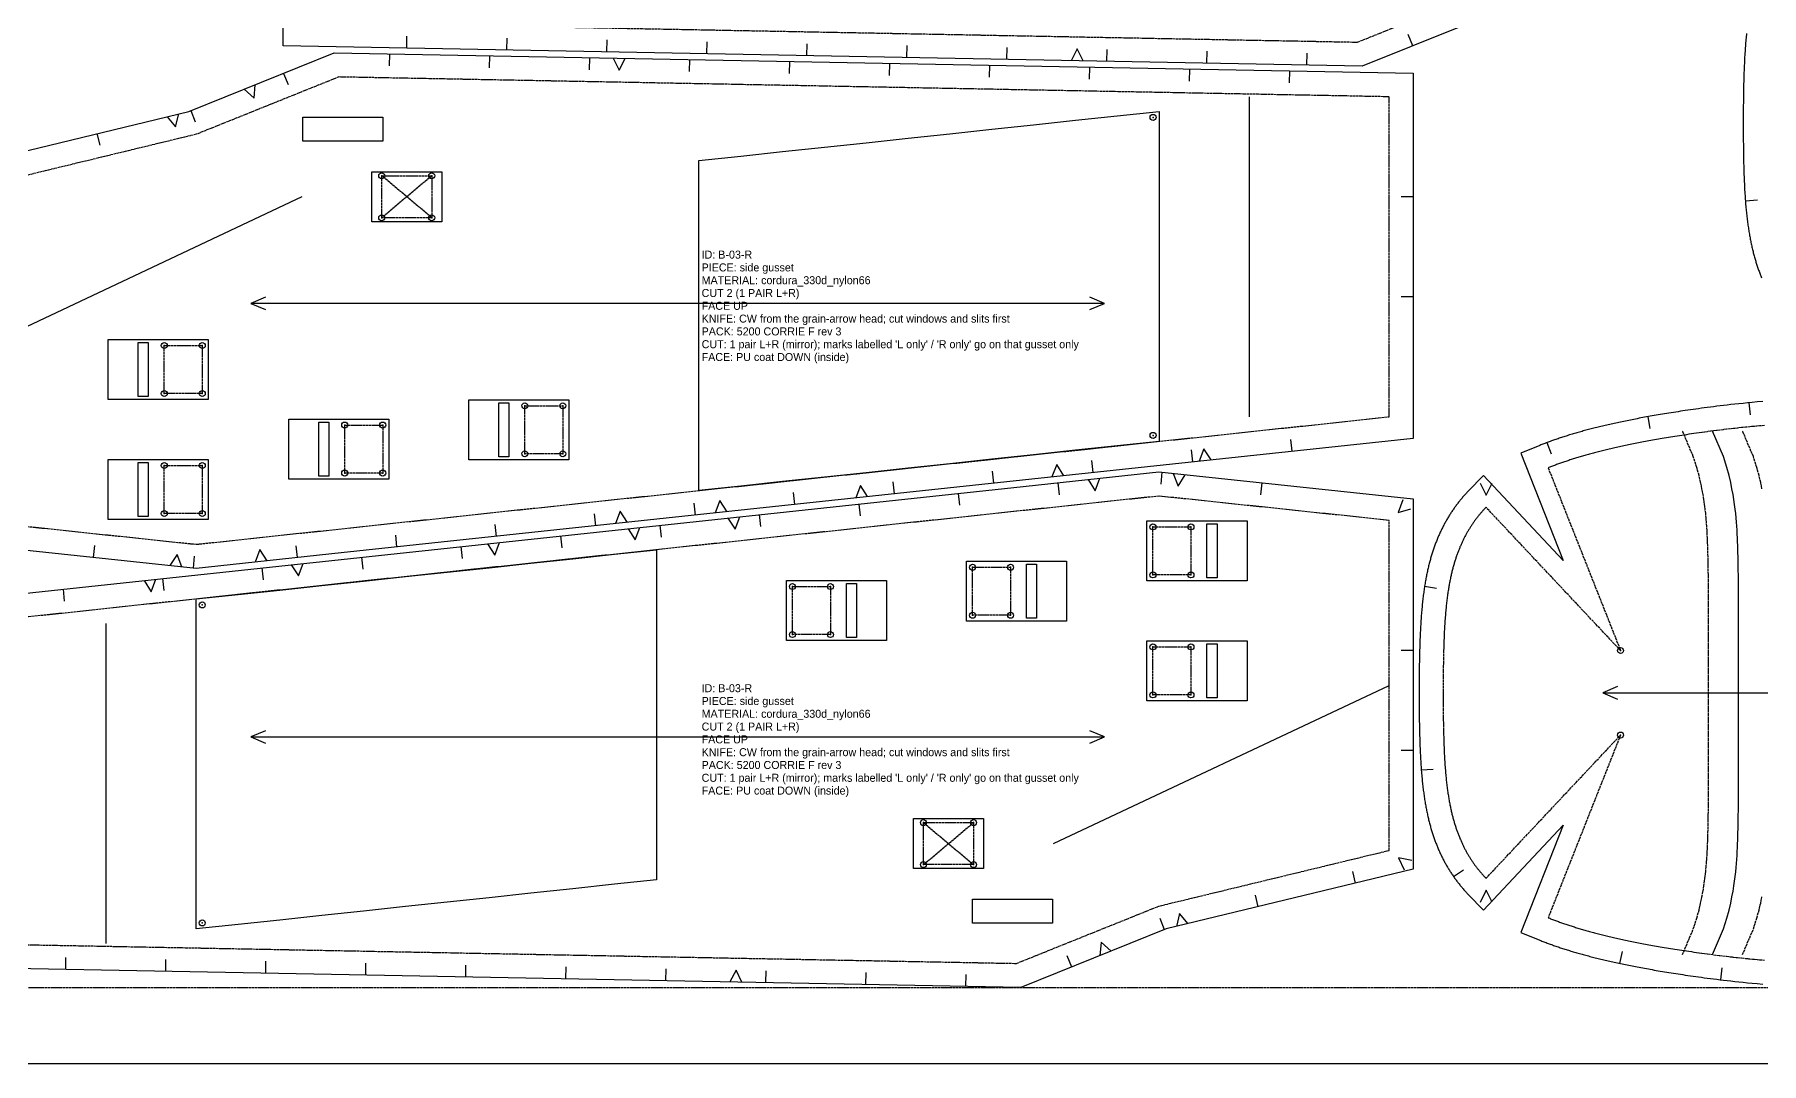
# Model space of a CAD drawing. Header units: millimetres. Extents: x 0 to 8058, y -22 to 1524.
# Drawn here: x 3226 to 4089, y 0 to 514 of the extents above; entities that cross this region are included whole.
import ezdxf

# ---------------------------------------------------------------- set-up
doc = ezdxf.new("R2010")
doc.units = ezdxf.units.MM
doc.linetypes.add('DASHED', pattern=[1.524, 1.27, -0.254])
for name, color, linetype in [('CUT', 7, 'Continuous'), ('DRILL', 4, 'Continuous'), ('GRAIN', 5, 'Continuous'), ('INTERNAL', 6, 'Continuous'), ('NOTCH', 1, 'Continuous'), ('SEW', 3, 'Continuous'), ('TEXT', 2, 'Continuous')]:
    doc.layers.add(name, color=color, linetype=linetype)

msp = doc.modelspace()

# ---------------------------------------------------------------- linework, layer by layer
at = {"layer": 'CUT'}
for points in [[(3350.24, 508.82), (3350.24, 691.39), (3885.96, 748.67), (3958.43, 756.42), (4085.47, 743), (4085.47, 557.76), (3962.11, 527.89), (3889.45, 498.65)], [(3915, 495.12), (3915, 312.56), (3379.28, 255.28), (3306.81, 247.53), (3179.77, 260.94), (3179.77, 446.18), (3303.13, 476.05), (3375.79, 505.3)], [(3179.77, 48.17), (3179.77, 230.73), (3715.49, 288.02), (3787.96, 295.77), (3915, 282.35), (3915, 97.11), (3791.64, 67.24), (3718.98, 38)]]:
    msp.add_lwpolyline(points, close=True, dxfattribs=at)
for points in [[(4081.65, 515.06), (4081.57, 514.31), (4081.49, 513.55), (4081.42, 512.77), (4081.35, 511.98), (4081.27, 511.18), (4081.2, 510.36), (4081.13, 509.53), (4081.07, 508.68), (4081, 507.81), (4080.94, 506.92), (4080.88, 506.02), (4080.82, 505.09), (4080.76, 504.14), (4080.7, 503.16), (4080.65, 502.16), (4080.59, 501.12), (4080.54, 500.05), (4080.49, 498.94), (4080.44, 497.79), (4080.4, 496.6), (4080.35, 495.35), (4080.31, 494.03), (4080.27, 492.64), (4080.23, 491.17), (4080.19, 489.59), (4080.15, 487.87), (4080.12, 485.97), (4080.08, 483.82), (4080.05, 481.27), (4080.02, 477.94), (4079.99, 469.95), (4080.02, 461.96), (4080.05, 458.63), (4080.08, 456.08), (4080.12, 453.93), (4080.15, 452.03), (4080.19, 450.31), (4080.23, 448.73), (4080.27, 447.25), (4080.31, 445.86), (4080.35, 444.55), (4080.4, 443.3), (4080.44, 442.1), (4080.49, 440.95), (4080.54, 439.85), (4080.59, 438.78), (4080.65, 437.74), (4080.7, 436.73), (4080.76, 435.76), (4080.82, 434.81), (4080.88, 433.88), (4080.94, 432.97), (4081, 432.08), (4081.07, 431.22), (4081.13, 430.37), (4081.2, 429.53), (4081.27, 428.72), (4081.35, 427.91), (4081.42, 427.13), (4081.49, 426.35), (4081.57, 425.59), (4081.65, 424.83), (4081.73, 424.09), (4081.81, 423.36), (4081.9, 422.64), (4081.99, 421.93), (4082.07, 421.23), (4082.16, 420.54), (4082.25, 419.86), (4082.35, 419.18), (4082.44, 418.51), (4082.54, 417.85), (4082.64, 417.2), (4082.74, 416.55), (4082.84, 415.92), (4082.95, 415.28), (4083.06, 414.66), (4083.16, 414.04), (4083.27, 413.42), (4083.39, 412.82), (4083.5, 412.21), (4083.62, 411.62), (4083.74, 411.03), (4083.86, 410.44), (4083.98, 409.86), (4084.1, 409.28), (4084.23, 408.71), (4084.36, 408.14), (4084.49, 407.58), (4084.62, 407.02), (4084.75, 406.47), (4084.89, 405.92), (4085.03, 405.37), (4085.17, 404.83), (4085.31, 404.29), (4085.45, 403.76), (4085.6, 403.22), (4085.75, 402.7), (4085.9, 402.17), (4086.05, 401.66), (4086.21, 401.14), (4086.36, 400.63), (4086.52, 400.12), (4086.68, 399.61), (4086.84, 399.11), (4087.01, 398.61), (4087.18, 398.11), (4087.35, 397.62), (4087.52, 397.13), (4087.69, 396.64), (4087.87, 396.15), (4088.04, 395.67), (4088.22, 395.19), (4088.4, 394.72), (4088.59, 394.24), (4088.77, 393.77), (4088.96, 393.31), (4089.15, 392.84)], [(4089.7, 330.98), (4087.02, 330.75), (4084.51, 330.52), (4082.16, 330.29), (4079.92, 330.07), (4077.8, 329.85), (4075.77, 329.64), (4073.83, 329.42), (4071.97, 329.21), (4070.17, 329), (4068.44, 328.8), (4066.76, 328.59), (4065.13, 328.39), (4063.56, 328.19), (4062.02, 327.99), (4060.53, 327.8), (4059.08, 327.6), (4057.66, 327.41), (4056.28, 327.21), (4054.93, 327.02), (4053.6, 326.83), (4052.31, 326.65), (4051.04, 326.46), (4049.8, 326.27), (4048.59, 326.09), (4047.39, 325.91), (4046.22, 325.73), (4045.07, 325.54), (4043.93, 325.36), (4042.82, 325.19), (4041.72, 325.01), (4040.65, 324.83), (4039.59, 324.65), (4038.54, 324.48), (4037.51, 324.3), (4036.49, 324.13), (4035.49, 323.95), (4034.51, 323.78), (4033.53, 323.61), (4032.57, 323.43), (4031.62, 323.26), (4030.69, 323.09), (4029.76, 322.92), (4028.85, 322.75), (4027.94, 322.58), (4027.05, 322.41), (4026.17, 322.24), (4025.3, 322.07), (4024.43, 321.9), (4023.58, 321.73), (4022.73, 321.56), (4021.9, 321.39), (4021.07, 321.22), (4020.25, 321.05), (4019.44, 320.88), (4018.64, 320.71), (4017.85, 320.54), (4017.06, 320.38), (4016.28, 320.21), (4015.51, 320.04), (4014.74, 319.87), (4013.98, 319.7), (4013.23, 319.53), (4012.48, 319.36), (4011.75, 319.19), (4011.01, 319.02), (4010.29, 318.85), (4009.57, 318.68), (4008.85, 318.51), (4008.14, 318.33), (4007.44, 318.16), (4006.74, 317.99), (4006.05, 317.82), (4005.36, 317.65), (4004.68, 317.47), (4004.01, 317.3), (4003.33, 317.13), (4002.67, 316.95), (4002.01, 316.78), (4001.35, 316.6), (4000.7, 316.43), (4000.05, 316.25), (3999.41, 316.07), (3998.77, 315.9), (3998.14, 315.72), (3997.51, 315.54), (3996.88, 315.36), (3996.26, 315.18), (3995.64, 315), (3995.03, 314.82), (3994.42, 314.64), (3993.82, 314.46), (3993.22, 314.28), (3992.62, 314.09), (3992.03, 313.91), (3991.44, 313.72), (3990.85, 313.54), (3990.27, 313.35), (3989.69, 313.16), (3989.11, 312.98), (3988.54, 312.79), (3987.97, 312.6), (3987.41, 312.41), (3986.85, 312.22), (3986.29, 312.03), (3985.73, 311.84), (3985.18, 311.64), (3984.63, 311.45), (3984.09, 311.25), (3983.55, 311.06), (3983.01, 310.86), (3982.47, 310.66), (3981.94, 310.47), (3981.41, 310.27), (3980.88, 310.07), (3980.36, 309.86), (3979.83, 309.66), (3979.32, 309.46), (3978.8, 309.26), (3978.29, 309.05), (3968.81, 305.22), (3990.05, 251.57), (3950.16, 294.06), (3942.54, 286.17), (3942.22, 285.83), (3941.9, 285.49), (3941.59, 285.16), (3941.28, 284.82), (3940.97, 284.47), (3940.66, 284.13), (3940.35, 283.78), (3940.05, 283.44), (3939.74, 283.09), (3939.44, 282.73), (3939.15, 282.38), (3938.85, 282.03), (3938.56, 281.67), (3938.27, 281.31), (3937.98, 280.95), (3937.69, 280.58), (3937.4, 280.22), (3937.12, 279.85), (3936.84, 279.48), (3936.56, 279.11), (3936.28, 278.73), (3936.01, 278.36), (3935.73, 277.98), (3935.46, 277.6), (3935.2, 277.22), (3934.93, 276.83), (3934.67, 276.45), (3934.4, 276.06), (3934.14, 275.67), (3933.89, 275.28), (3933.63, 274.88), (3933.38, 274.48), (3933.13, 274.09), (3932.88, 273.68), (3932.63, 273.28), (3932.39, 272.88), (3932.14, 272.47), (3931.9, 272.06), (3931.66, 271.65), (3931.43, 271.23), (3931.19, 270.81), (3930.96, 270.4), (3930.73, 269.97), (3930.51, 269.55), (3930.28, 269.13), (3930.06, 268.7), (3929.84, 268.27), (3929.62, 267.83), (3929.4, 267.4), (3929.19, 266.96), (3928.98, 266.52), (3928.77, 266.08), (3928.56, 265.64), (3928.35, 265.19), (3928.15, 264.74), (3927.95, 264.29), (3927.75, 263.83), (3927.55, 263.37), (3927.36, 262.91), (3927.16, 262.45), (3926.97, 261.99), (3926.79, 261.52), (3926.6, 261.05), (3926.42, 260.57), (3926.23, 260.1), (3926.05, 259.62), (3925.88, 259.14), (3925.7, 258.65), (3925.53, 258.17), (3925.36, 257.67), (3925.19, 257.18), (3925.02, 256.68), (3924.86, 256.18), (3924.69, 255.68), (3924.53, 255.17), (3924.37, 254.67), (3924.22, 254.15), (3924.06, 253.64), (3923.91, 253.12), (3923.76, 252.59), (3923.61, 252.07), (3923.47, 251.54), (3923.32, 251), (3923.18, 250.46), (3923.04, 249.92), (3922.9, 249.38), (3922.76, 248.83), (3922.63, 248.27), (3922.5, 247.71), (3922.37, 247.15), (3922.24, 246.58), (3922.11, 246.01), (3921.99, 245.43), (3921.87, 244.85), (3921.75, 244.27), (3921.63, 243.67), (3921.51, 243.08), (3921.4, 242.47), (3921.29, 241.87), (3921.18, 241.25), (3921.07, 240.63), (3920.96, 240.01), (3920.86, 239.38), (3920.75, 238.74), (3920.65, 238.09), (3920.55, 237.44), (3920.46, 236.78), (3920.36, 236.11), (3920.27, 235.44), (3920.17, 234.75), (3920.08, 234.06), (3920, 233.36), (3919.91, 232.65), (3919.83, 231.93), (3919.74, 231.2), (3919.66, 230.46), (3919.58, 229.71), (3919.51, 228.94), (3919.43, 228.17), (3919.36, 227.38), (3919.28, 226.57), (3919.21, 225.76), (3919.15, 224.92), (3919.08, 224.07), (3919.01, 223.21), (3918.95, 222.32), (3918.89, 221.41), (3918.83, 220.49), (3918.77, 219.53), (3918.71, 218.56), (3918.66, 217.55), (3918.61, 216.52), (3918.55, 215.45), (3918.5, 214.34), (3918.46, 213.19), (3918.41, 211.99), (3918.36, 210.74), (3918.32, 209.43), (3918.28, 208.04), (3918.24, 206.57), (3918.2, 204.98), (3918.16, 203.26), (3918.13, 201.36), (3918.09, 199.21), (3918.06, 196.66), (3918.03, 193.33), (3918, 185.34), (3918.03, 177.36), (3918.06, 174.03), (3918.09, 171.48), (3918.13, 169.32), (3918.16, 167.42), (3918.2, 165.7), (3918.24, 164.12), (3918.28, 162.65), (3918.32, 161.26), (3918.36, 159.95), (3918.41, 158.7), (3918.46, 157.5), (3918.5, 156.35), (3918.55, 155.24), (3918.61, 154.17), (3918.66, 153.14), (3918.71, 152.13), (3918.77, 151.15), (3918.83, 150.2), (3918.89, 149.27), (3918.95, 148.37), (3919.01, 147.48), (3919.08, 146.61), (3919.15, 145.76), (3919.21, 144.93), (3919.28, 144.11), (3919.36, 143.31), (3919.43, 142.52), (3919.51, 141.75), (3919.58, 140.98), (3919.66, 140.23), (3919.74, 139.49), (3919.83, 138.76), (3919.91, 138.04), (3920, 137.33), (3920.08, 136.63), (3920.17, 135.94), (3920.27, 135.25), (3920.36, 134.58), (3920.46, 133.91), (3920.55, 133.25), (3920.65, 132.6), (3920.75, 131.95), (3920.86, 131.31), (3920.96, 130.68), (3921.07, 130.05), (3921.18, 129.43), (3921.29, 128.82), (3921.4, 128.21), (3921.51, 127.61), (3921.63, 127.01), (3921.75, 126.42), (3921.87, 125.84), (3921.99, 125.25), (3922.11, 124.68), (3922.24, 124.1), (3922.37, 123.54), (3922.5, 122.97), (3922.63, 122.42), (3922.76, 121.86), (3922.9, 121.31), (3923.04, 120.77), (3923.18, 120.22), (3923.32, 119.69), (3923.47, 119.15), (3923.61, 118.62), (3923.76, 118.09), (3923.91, 117.57), (3924.06, 117.05), (3924.22, 116.53), (3924.37, 116.02), (3924.53, 115.51), (3924.69, 115.01), (3924.86, 114.5), (3925.02, 114), (3925.19, 113.51), (3925.36, 113.01), (3925.53, 112.52), (3925.7, 112.03), (3925.88, 111.55), (3926.05, 111.07), (3926.23, 110.59), (3926.42, 110.11), (3926.6, 109.64), (3926.79, 109.17), (3926.97, 108.7), (3927.16, 108.24), (3927.36, 107.77), (3927.55, 107.31), (3927.75, 106.86), (3927.95, 106.4), (3928.15, 105.95), (3928.35, 105.5), (3928.56, 105.05), (3928.77, 104.61), (3928.98, 104.17), (3929.19, 103.73), (3929.4, 103.29), (3929.62, 102.85), (3929.84, 102.42), (3930.06, 101.99), (3930.28, 101.56), (3930.51, 101.14), (3930.73, 100.71), (3930.96, 100.29), (3931.19, 99.87), (3931.43, 99.46), (3931.66, 99.04), (3931.9, 98.63), (3932.14, 98.22), (3932.39, 97.81), (3932.63, 97.41), (3932.88, 97), (3933.13, 96.6), (3933.38, 96.2), (3933.63, 95.81), (3933.89, 95.41), (3934.14, 95.02), (3934.4, 94.63), (3934.67, 94.24), (3934.93, 93.85), (3935.2, 93.47), (3935.46, 93.09), (3935.73, 92.71), (3936.01, 92.33), (3936.28, 91.95), (3936.56, 91.58), (3936.84, 91.21), (3937.12, 90.84), (3937.4, 90.47), (3937.69, 90.11), (3937.98, 89.74), (3938.27, 89.38), (3938.56, 89.02), (3938.85, 88.66), (3939.15, 88.31), (3939.44, 87.95), (3939.74, 87.6), (3940.05, 87.25), (3940.35, 86.9), (3940.66, 86.56), (3940.97, 86.21), (3941.28, 85.87), (3941.59, 85.53), (3941.9, 85.19), (3942.22, 84.86), (3942.54, 84.52), (3950.16, 76.62), (3990.05, 119.12), (3968.81, 65.47), (3978.29, 61.64), (3978.8, 61.43), (3979.32, 61.23), (3979.83, 61.03), (3980.36, 60.82), (3980.88, 60.62), (3981.41, 60.42), (3981.94, 60.22), (3982.47, 60.02), (3983.01, 59.83), (3983.55, 59.63), (3984.09, 59.43), (3984.63, 59.24), (3985.18, 59.04), (3985.73, 58.85), (3986.29, 58.66), (3986.85, 58.47), (3987.41, 58.28), (3987.97, 58.09), (3988.54, 57.9), (3989.11, 57.71), (3989.69, 57.52), (3990.27, 57.34), (3990.85, 57.15), (3991.44, 56.96), (3992.03, 56.78), (3992.62, 56.6), (3993.22, 56.41), (3993.82, 56.23), (3994.42, 56.05), (3995.03, 55.87), (3995.64, 55.69), (3996.26, 55.51), (3996.88, 55.33), (3997.51, 55.15), (3998.14, 54.97), (3998.77, 54.79), (3999.41, 54.61), (4000.05, 54.44), (4000.7, 54.26), (4001.35, 54.09), (4002.01, 53.91), (4002.67, 53.74), (4003.33, 53.56), (4004.01, 53.39), (4004.68, 53.21), (4005.36, 53.04), (4006.05, 52.87), (4006.74, 52.7), (4007.44, 52.52), (4008.14, 52.35), (4008.85, 52.18), (4009.57, 52.01), (4010.29, 51.84), (4011.01, 51.67), (4011.75, 51.5), (4012.48, 51.33), (4013.23, 51.16), (4013.98, 50.99), (4014.74, 50.82), (4015.51, 50.65), (4016.28, 50.48), (4017.06, 50.31), (4017.85, 50.14), (4018.64, 49.97), (4019.44, 49.8), (4020.25, 49.64), (4021.07, 49.47), (4021.9, 49.3), (4022.73, 49.13), (4023.58, 48.96), (4024.43, 48.79), (4025.3, 48.62), (4026.17, 48.45), (4027.05, 48.28), (4027.94, 48.11), (4028.85, 47.94), (4029.76, 47.77), (4030.69, 47.6), (4031.62, 47.43), (4032.57, 47.25), (4033.53, 47.08), (4034.51, 46.91), (4035.49, 46.73), (4036.49, 46.56), (4037.51, 46.39), (4038.54, 46.21), (4039.59, 46.03), (4040.65, 45.86), (4041.72, 45.68), (4042.82, 45.5), (4043.93, 45.32), (4045.07, 45.14), (4046.22, 44.96), (4047.39, 44.78), (4048.59, 44.6), (4049.8, 44.41), (4051.04, 44.23), (4052.31, 44.04), (4053.6, 43.85), (4054.93, 43.66), (4056.28, 43.47), (4057.66, 43.28), (4059.08, 43.09), (4060.53, 42.89), (4062.02, 42.7), (4063.56, 42.5), (4065.13, 42.3), (4066.76, 42.09), (4068.44, 41.89), (4070.17, 41.68), (4071.97, 41.47), (4073.83, 41.26), (4075.77, 41.05), (4077.8, 40.83), (4079.92, 40.61), (4082.16, 40.39), (4084.51, 40.17), (4087.02, 39.94), (4089.7, 39.71)]]:
    msp.add_lwpolyline(points, dxfattribs=at)
at = {"layer": 'CUT', "linetype": 'CONTINUOUS'}
for points in [[(3400, 473.21), (3400, 461.21), (3360, 461.21), (3360, 473.21)], [(3694.77, 70.08), (3694.77, 82.08), (3734.77, 82.08), (3734.77, 70.08)]]:
    msp.add_lwpolyline(points, close=True, dxfattribs=at)
at = {"layer": 'DRILL'}
for centre in [(3785, 473.05), (3399.5, 443.85), (3424.5, 443.85), (3399.5, 422.85), (3424.5, 422.85), (3290.8, 358.99), (3309.8, 358.99), (3290.8, 334.99), (3309.8, 334.99), (3471, 328.83), (3490, 328.83), (3381, 319.21), (3400, 319.21), (3785, 314.05), (3471, 304.83), (3490, 304.83), (3290.8, 298.99), (3309.8, 298.99), (3381, 295.21), (3400, 295.21), (3290.8, 274.99), (3309.8, 274.99), (3784.97, 268.3), (3803.97, 268.3), (3694.77, 248.09), (3713.77, 248.09), (3784.97, 244.3), (3803.97, 244.3), (3604.77, 238.46), (3623.77, 238.46), (3309.77, 229.25), (3694.77, 224.09), (3713.77, 224.09), (3604.77, 214.46), (3623.77, 214.46), (3784.97, 208.3), (3803.97, 208.3), (4018.66, 206.48), (3784.97, 184.3), (3803.97, 184.3), (4018.66, 164.21), (3670.27, 120.45), (3695.27, 120.45), (3670.27, 99.45), (3695.27, 99.45), (3309.77, 70.25)]:
    msp.add_circle(centre, 1.5, dxfattribs=at)
for p in [(3785, 473.05), (3399.5, 443.85), (3424.5, 443.85), (3399.5, 422.85), (3424.5, 422.85), (3290.8, 358.99), (3309.8, 358.99), (3290.8, 334.99), (3309.8, 334.99), (3471, 328.83), (3490, 328.83), (3381, 319.21), (3400, 319.21), (3785, 314.05), (3471, 304.83), (3490, 304.83), (3290.8, 298.99), (3309.8, 298.99), (3381, 295.21), (3400, 295.21), (3290.8, 274.99), (3309.8, 274.99), (3784.97, 268.3), (3803.97, 268.3), (3694.77, 248.09), (3713.77, 248.09), (3784.97, 244.3), (3803.97, 244.3), (3604.77, 238.46), (3623.77, 238.46), (3309.77, 229.25), (3694.77, 224.09), (3713.77, 224.09), (3604.77, 214.46), (3623.77, 214.46), (3784.97, 208.3), (3803.97, 208.3), (4018.66, 206.48), (3784.97, 184.3), (3803.97, 184.3), (4018.66, 164.21), (3670.27, 120.45), (3695.27, 120.45), (3670.27, 99.45), (3695.27, 99.45), (3309.77, 70.25)]:
    msp.add_point(p, dxfattribs=at)
at = {"layer": 'GRAIN'}
for points in [[(3341.38, 383.16), (3334.01, 380.04), (3341.38, 376.93)], [(3760.75, 380.04), (3334.01, 380.04)], [(3753.39, 376.93), (3760.75, 380.04), (3753.39, 383.16)], [(4017.22, 188.46), (4009.86, 185.34), (4017.22, 182.23)], [(4009.86, 185.34), (4249.42, 185.34)], [(3341.38, 166.37), (3334.01, 163.25), (3341.38, 160.14)], [(3753.39, 160.14), (3760.75, 163.25), (3753.39, 166.37)], [(3334.01, 163.25), (3760.75, 163.25)]]:
    msp.add_lwpolyline(points, dxfattribs=at)
at = {"layer": 'INTERNAL', "linetype": 'CONTINUOUS'}
for points in [[(3788, 311.05), (3767.09, 308.81), (3746.18, 306.58), (3725.27, 304.34), (3704.37, 302.11), (3683.46, 299.87), (3662.55, 297.63), (3641.64, 295.4), (3620.73, 293.16), (3599.82, 290.93), (3578.91, 288.69), (3558, 286.46), (3558, 451.46), (3578.91, 453.69), (3599.82, 455.93), (3620.73, 458.16), (3641.64, 460.4), (3662.55, 462.63), (3683.46, 464.87), (3704.37, 467.11), (3725.27, 469.34), (3746.18, 471.58), (3767.09, 473.81), (3788, 476.05)], [(3429.5, 445.85), (3429.5, 420.85), (3394.5, 420.85), (3394.5, 445.85)], [(3312.8, 361.99), (3312.8, 331.99), (3262.8, 331.99), (3262.8, 361.99)], [(3282.8, 360.49), (3282.8, 333.49), (3277.8, 333.49), (3277.8, 360.49)], [(3493, 331.83), (3493, 301.83), (3443, 301.83), (3443, 331.83)], [(3463, 330.33), (3463, 303.33), (3458, 303.33), (3458, 330.33)], [(3403, 322.21), (3403, 292.21), (3353, 292.21), (3353, 322.21)], [(3373, 320.71), (3373, 293.71), (3368, 293.71), (3368, 320.71)], [(3312.8, 301.99), (3312.8, 271.99), (3262.8, 271.99), (3262.8, 301.99)], [(3282.8, 300.49), (3282.8, 273.49), (3277.8, 273.49), (3277.8, 300.49)], [(3781.97, 241.3), (3781.97, 271.3), (3831.97, 271.3), (3831.97, 241.3)], [(3811.97, 242.8), (3811.97, 269.8), (3816.97, 269.8), (3816.97, 242.8)], [(3306.77, 232.25), (3327.68, 234.48), (3348.58, 236.72), (3369.49, 238.95), (3390.4, 241.19), (3411.31, 243.43), (3432.22, 245.66), (3453.13, 247.9), (3474.04, 250.13), (3494.95, 252.37), (3515.86, 254.6), (3536.77, 256.84), (3536.77, 91.84), (3515.86, 89.6), (3494.95, 87.37), (3474.04, 85.13), (3453.13, 82.9), (3432.22, 80.66), (3411.31, 78.43), (3390.4, 76.19), (3369.49, 73.95), (3348.58, 71.72), (3327.68, 69.48), (3306.77, 67.25)], [(3691.77, 221.09), (3691.77, 251.09), (3741.77, 251.09), (3741.77, 221.09)], [(3721.77, 222.59), (3721.77, 249.59), (3726.77, 249.59), (3726.77, 222.59)], [(3601.77, 211.46), (3601.77, 241.46), (3651.77, 241.46), (3651.77, 211.46)], [(3631.77, 212.96), (3631.77, 239.96), (3636.77, 239.96), (3636.77, 212.96)], [(3781.97, 181.3), (3781.97, 211.3), (3831.97, 211.3), (3831.97, 181.3)], [(3811.97, 182.8), (3811.97, 209.8), (3816.97, 209.8), (3816.97, 182.8)], [(3665.27, 97.45), (3665.27, 122.45), (3700.27, 122.45), (3700.27, 97.45)]]:
    msp.add_lwpolyline(points, close=True, dxfattribs=at)
for points in [[(3833, 483.35), (3833, 323.35)], [(3788, 451.05), (3788, 311.05)], [(3359.5, 433.35), (3191.77, 354.24)], [(4064.68, 54.45), (4070.04, 67.27), (4071.75, 72.62), (4072.88, 76.73), (4073.71, 80.22), (4074.36, 83.31), (4074.88, 86.13), (4075.31, 88.74), (4075.66, 91.2), (4075.96, 93.53), (4076.21, 95.77), (4076.42, 97.93), (4076.6, 100.02), (4076.76, 102.06), (4076.89, 104.05), (4077, 106.01), (4077.1, 107.94), (4077.18, 109.83), (4077.25, 111.71), (4077.31, 113.57), (4077.36, 115.41), (4077.41, 117.24), (4077.44, 119.05), (4077.48, 120.86), (4077.5, 122.66), (4077.53, 124.45), (4077.55, 126.24), (4077.56, 128.02), (4077.57, 129.8), (4077.59, 131.57), (4077.6, 133.35), (4077.6, 135.12), (4077.61, 136.89), (4077.61, 138.65), (4077.62, 140.42), (4077.62, 142.18), (4077.62, 143.95), (4077.63, 145.71), (4077.63, 147.47), (4077.63, 149.23), (4077.63, 151), (4077.63, 152.76), (4077.63, 154.52), (4077.63, 156.28), (4077.63, 158.04), (4077.63, 159.8), (4077.63, 161.57), (4077.63, 163.33), (4077.63, 165.09), (4077.63, 166.85), (4077.63, 168.61), (4077.63, 170.37), (4077.63, 172.13), (4077.63, 173.9), (4077.63, 175.66), (4077.63, 177.42), (4077.63, 179.18), (4077.63, 180.94), (4077.63, 182.7), (4077.63, 184.46), (4077.63, 186.22), (4077.63, 187.99), (4077.63, 189.75), (4077.63, 191.51), (4077.63, 193.27), (4077.63, 195.03), (4077.63, 196.79), (4077.63, 198.55), (4077.63, 200.31), (4077.63, 202.08), (4077.63, 203.84), (4077.63, 205.6), (4077.63, 207.36), (4077.63, 209.12), (4077.63, 210.88), (4077.63, 212.64), (4077.63, 214.41), (4077.63, 216.17), (4077.63, 217.93), (4077.63, 219.69), (4077.63, 221.45), (4077.63, 223.22), (4077.63, 224.98), (4077.62, 226.74), (4077.62, 228.51), (4077.62, 230.27), (4077.61, 232.04), (4077.61, 233.8), (4077.6, 235.57), (4077.6, 237.34), (4077.59, 239.11), (4077.57, 240.89), (4077.56, 242.67), (4077.55, 244.45), (4077.53, 246.23), (4077.5, 248.03), (4077.48, 249.83), (4077.44, 251.63), (4077.41, 253.45), (4077.36, 255.28), (4077.31, 257.12), (4077.25, 258.98), (4077.18, 260.85), (4077.1, 262.75), (4077, 264.68), (4076.89, 266.63), (4076.76, 268.63), (4076.6, 270.67), (4076.42, 272.76), (4076.21, 274.92), (4075.96, 277.16), (4075.66, 279.49), (4075.31, 281.95), (4074.88, 284.56), (4074.36, 287.38), (4073.71, 290.47), (4072.88, 293.95), (4071.75, 298.07), (4070.04, 303.42), (4064.68, 316.24)], [(3306.77, 92.25), (3306.77, 232.25)], [(3261.77, 59.95), (3261.77, 219.95)], [(3735.27, 109.95), (3903, 189.05)]]:
    msp.add_lwpolyline(points, dxfattribs=at)
at = {"layer": 'NOTCH'}
for points in [[(3412, 507.66), (3412.12, 513.66)], [(3461.99, 506.72), (3462.11, 512.72)], [(3511.98, 505.77), (3512.1, 511.77)], [(3561.98, 504.83), (3562.09, 510.83)], [(3611.97, 503.89), (3612.08, 509.89)], [(3914.82, 508.86), (3912.58, 514.43)], [(3403.32, 504.78), (3403.2, 498.78)], [(3453.31, 503.83), (3453.2, 497.83)], [(3503.3, 502.89), (3503.19, 496.89)], [(3515.23, 502.66), (3518.12, 496.61), (3521.23, 502.55)], [(3553.29, 501.95), (3553.18, 495.95)], [(3603.28, 501), (3603.17, 495)], [(3661.96, 502.94), (3662.07, 508.94)], [(3711.95, 502), (3712.06, 508)], [(3750.01, 501.28), (3747.12, 507.34), (3744.01, 501.4)], [(3761.94, 501.06), (3762.05, 507.06)], [(3811.93, 500.11), (3812.04, 506.11)], [(3861.92, 499.17), (3862.04, 505.17)], [(3350.42, 495.08), (3352.66, 489.52)], [(3653.27, 500.06), (3653.16, 494.06)], [(3703.26, 499.12), (3703.15, 493.12)], [(3753.26, 498.17), (3753.14, 492.17)], [(3803.25, 497.23), (3803.13, 491.23)], [(3853.24, 496.29), (3853.12, 490.29)], [(3330.74, 487.16), (3335.76, 482.72), (3336.3, 489.4)], [(3292.17, 473.4), (3296.49, 468.27), (3298, 474.81)], [(3304.03, 476.42), (3306.27, 470.85)], [(3257.17, 464.93), (3258.59, 459.09)], [(3915, 433.35), (3909, 433.35)], [(4081.06, 431.36), (4087.04, 431.82)], [(3915, 383.35), (3909, 383.35)], [(4082.8, 330.36), (4083.37, 324.38)], [(4032.28, 323.38), (4033.35, 317.48)], [(3854.56, 306.1), (3853.92, 312.06)], [(3804.84, 300.78), (3804.21, 306.75)], [(3814.06, 301.77), (3810.44, 307.41), (3808.1, 301.13)], [(3981.83, 310.43), (3983.94, 304.81)], [(3705.41, 290.15), (3704.77, 296.12)], [(3740.46, 293.9), (3736.84, 299.54), (3734.5, 293.26)], [(3755.13, 295.47), (3754.49, 301.43)], [(3789.38, 295.62), (3788.87, 289.64)], [(3795.14, 295.01), (3797.49, 288.73), (3801.11, 294.38)], [(3605.98, 279.52), (3605.34, 285.48)], [(3642.36, 283.41), (3638.74, 289.05), (3636.4, 282.77)], [(3655.7, 284.83), (3655.06, 290.8)], [(3687.66, 285.04), (3688.29, 279.08)], [(3737.37, 290.36), (3738.01, 284.39)], [(3752.51, 291.98), (3756.13, 286.33), (3758.47, 292.62)], [(3839.35, 290.34), (3838.72, 284.37)], [(3948.49, 290.11), (3951.46, 284.1), (3954.49, 290.08)], [(3522.26, 270.57), (3518.64, 276.21), (3516.3, 269.93)], [(3556.26, 274.2), (3555.62, 280.17)], [(3572.16, 275.9), (3568.54, 281.55), (3566.2, 275.26)], [(3637.94, 279.73), (3638.58, 273.76)], [(3909.92, 281.81), (3907.46, 275.57), (3913.93, 277.35)], [(3456.83, 263.57), (3456.19, 269.53)], [(3506.55, 268.89), (3505.91, 274.85)], [(3522.61, 267.39), (3526.23, 261.75), (3528.57, 268.03)], [(3538.51, 269.09), (3539.14, 263.13)], [(3572.51, 272.73), (3576.13, 267.08), (3578.47, 273.37)], [(3588.22, 274.41), (3588.86, 268.44)], [(3407.11, 258.25), (3406.47, 264.22)], [(3452.41, 259.89), (3456.03, 254.24), (3458.37, 260.53)], [(3488.79, 263.78), (3489.43, 257.81)], [(3255.42, 252.95), (3256.05, 258.92)], [(3299.63, 248.29), (3297.28, 254.57), (3293.66, 248.92)], [(3305.39, 247.68), (3305.9, 253.66)], [(3342.26, 251.32), (3338.64, 256.97), (3336.3, 250.68)], [(3357.4, 252.94), (3356.76, 258.9)], [(3389.36, 253.15), (3389.99, 247.18)], [(3439.07, 258.46), (3439.71, 252.5)], [(3280.71, 241.53), (3284.33, 235.88), (3286.67, 242.17)], [(3289.92, 242.51), (3290.56, 236.55)], [(3339.64, 247.83), (3340.28, 241.86)], [(3354.31, 249.4), (3357.93, 243.75), (3360.27, 250.04)], [(3240.21, 237.2), (3240.84, 231.23)], [(3920.74, 238.64), (3926.66, 237.7)], [(3915, 206.55), (3909, 206.55)], [(3915, 156.55), (3909, 156.55)], [(3919.07, 146.76), (3925.05, 147.22)], [(3886.19, 90.14), (3884.78, 95.97)], [(3914.29, 101.49), (3907.72, 102.84), (3910.58, 96.78)], [(3935.21, 93.45), (3940.13, 96.88)], [(3954.49, 80.61), (3951.46, 86.59), (3948.49, 80.57)], [(3837.59, 78.37), (3836.18, 84.2)], [(3790.74, 66.88), (3788.5, 72.45)], [(3802.6, 69.9), (3798.27, 75.02), (3796.77, 68.49)], [(3764.03, 56.13), (3759.01, 60.58), (3758.46, 53.89)], [(3241.53, 47.01), (3241.64, 53.01)], [(3291.52, 46.07), (3291.63, 52.06)], [(3744.35, 48.21), (3742.11, 53.78)], [(4018.35, 50.04), (4019.59, 55.91)], [(3341.51, 45.12), (3341.63, 51.12)], [(3391.5, 44.18), (3391.62, 50.18)], [(3441.5, 43.24), (3441.61, 49.23)], [(3491.49, 42.29), (3491.6, 48.29)], [(3541.48, 41.35), (3541.59, 47.35)], [(3579.54, 40.63), (3576.65, 46.69), (3573.54, 40.74)], [(3591.47, 40.41), (3591.58, 46.4)], [(3641.46, 39.46), (3641.57, 45.46)], [(3691.45, 38.52), (3691.56, 44.52)], [(4068.75, 41.85), (4069.46, 47.81)]]:
    msp.add_lwpolyline(points, dxfattribs=at)
at = {"layer": 'SEW', "linetype": 'DASHED'}
for points in [[(3362.24, 520.6), (3887.24, 510.69), (3958.44, 539.35), (4073.47, 567.2), (4073.47, 732.2), (3958.44, 744.35), (3887.24, 736.74), (3362.24, 680.6)], [(3903, 483.35), (3378, 493.25), (3306.8, 464.6), (3191.77, 436.74), (3191.77, 271.74), (3306.8, 259.6), (3378, 267.21), (3903, 323.35)], [(3424.5, 443.85), (3424.5, 422.85), (3399.5, 422.85), (3399.5, 443.85)], [(3309.8, 358.99), (3309.8, 334.99), (3290.8, 334.99), (3290.8, 358.99)], [(3490, 328.83), (3490, 304.83), (3471, 304.83), (3471, 328.83)], [(3400, 319.21), (3400, 295.21), (3381, 295.21), (3381, 319.21)], [(3309.8, 298.99), (3309.8, 274.99), (3290.8, 274.99), (3290.8, 298.99)], [(3191.77, 59.95), (3716.77, 50.04), (3787.97, 78.7), (3903, 106.55), (3903, 271.55), (3787.97, 283.7), (3716.77, 276.09), (3191.77, 219.95)], [(3784.97, 244.3), (3784.97, 268.3), (3803.97, 268.3), (3803.97, 244.3)], [(3694.77, 224.09), (3694.77, 248.09), (3713.77, 248.09), (3713.77, 224.09)], [(3604.77, 214.46), (3604.77, 238.46), (3623.77, 238.46), (3623.77, 214.46)], [(3784.97, 184.3), (3784.97, 208.3), (3803.97, 208.3), (3803.97, 184.3)], [(3670.27, 99.45), (3670.27, 120.45), (3695.27, 120.45), (3695.27, 99.45)]]:
    msp.add_lwpolyline(points, close=True, dxfattribs=at)
for points in [[(3424.5, 443.85), (3399.5, 422.85)], [(3424.5, 422.85), (3399.5, 443.85)], [(4090.69, 319.02), (4088.07, 318.79), (4085.62, 318.57), (4083.32, 318.35), (4081.13, 318.13), (4079.05, 317.92), (4077.07, 317.71), (4075.16, 317.5), (4073.33, 317.29), (4071.57, 317.09), (4069.87, 316.88), (4068.23, 316.68), (4066.63, 316.49), (4065.08, 316.29), (4063.58, 316.09), (4062.11, 315.9), (4060.69, 315.71), (4059.3, 315.52), (4057.94, 315.33), (4056.61, 315.14), (4055.32, 314.96), (4054.05, 314.77), (4052.8, 314.59), (4051.59, 314.41), (4050.39, 314.23), (4049.22, 314.05), (4048.07, 313.87), (4046.94, 313.69), (4045.83, 313.52), (4044.74, 313.34), (4043.66, 313.16), (4042.61, 312.99), (4041.57, 312.82), (4040.54, 312.65), (4039.53, 312.47), (4038.54, 312.3), (4037.56, 312.13), (4036.59, 311.96), (4035.64, 311.79), (4034.7, 311.63), (4033.77, 311.46), (4032.86, 311.29), (4031.96, 311.12), (4031.06, 310.96), (4030.18, 310.79), (4029.31, 310.62), (4028.45, 310.46), (4027.6, 310.29), (4026.76, 310.13), (4025.93, 309.96), (4025.11, 309.8), (4024.29, 309.63), (4023.49, 309.47), (4022.69, 309.3), (4021.9, 309.14), (4021.13, 308.97), (4020.35, 308.81), (4019.59, 308.65), (4018.83, 308.48), (4018.09, 308.32), (4017.35, 308.15), (4016.61, 307.99), (4015.88, 307.83), (4015.16, 307.66), (4014.45, 307.5), (4013.74, 307.33), (4013.04, 307.17), (4012.35, 307), (4011.66, 306.84), (4010.98, 306.67), (4010.3, 306.51), (4009.63, 306.34), (4008.96, 306.18), (4008.3, 306.01), (4007.65, 305.85), (4007, 305.68), (4006.36, 305.51), (4005.72, 305.35), (4005.09, 305.18), (4004.46, 305.01), (4003.84, 304.84), (4003.22, 304.68), (4002.6, 304.51), (4002, 304.34), (4001.39, 304.17), (4000.79, 304), (4000.2, 303.83), (3999.61, 303.66), (3999.02, 303.49), (3998.44, 303.32), (3997.86, 303.14), (3997.29, 302.97), (3996.72, 302.8), (3996.16, 302.62), (3995.6, 302.45), (3995.04, 302.28), (3994.49, 302.1), (3993.94, 301.93), (3993.39, 301.75), (3992.85, 301.57), (3992.31, 301.4), (3991.78, 301.22), (3991.25, 301.04), (3990.72, 300.86), (3990.2, 300.68), (3989.68, 300.5), (3989.17, 300.32), (3988.65, 300.14), (3988.14, 299.96), (3987.64, 299.78), (3987.14, 299.59), (3986.64, 299.41), (3986.14, 299.23), (3985.65, 299.04), (3985.16, 298.86), (3984.68, 298.67), (3984.19, 298.48), (3983.71, 298.29), (3983.24, 298.11), (3982.76, 297.92), (3982.5, 297.81), (4018.66, 206.48), (3951.43, 278.1), (3951.2, 277.86), (3950.93, 277.58), (3950.67, 277.29), (3950.4, 277.01), (3950.14, 276.72), (3949.88, 276.44), (3949.62, 276.15), (3949.36, 275.86), (3949.1, 275.56), (3948.85, 275.27), (3948.6, 274.97), (3948.35, 274.68), (3948.1, 274.38), (3947.85, 274.08), (3947.61, 273.78), (3947.37, 273.47), (3947.12, 273.17), (3946.89, 272.86), (3946.65, 272.55), (3946.41, 272.24), (3946.18, 271.93), (3945.95, 271.62), (3945.72, 271.31), (3945.49, 270.99), (3945.26, 270.67), (3945.04, 270.35), (3944.81, 270.03), (3944.59, 269.71), (3944.37, 269.38), (3944.15, 269.05), (3943.94, 268.72), (3943.72, 268.39), (3943.51, 268.06), (3943.3, 267.72), (3943.09, 267.39), (3942.88, 267.05), (3942.68, 266.71), (3942.48, 266.37), (3942.27, 266.02), (3942.07, 265.67), (3941.87, 265.33), (3941.68, 264.97), (3941.48, 264.62), (3941.29, 264.27), (3941.1, 263.91), (3940.91, 263.55), (3940.72, 263.19), (3940.53, 262.82), (3940.35, 262.46), (3940.16, 262.09), (3939.98, 261.72), (3939.8, 261.34), (3939.62, 260.97), (3939.45, 260.59), (3939.27, 260.21), (3939.1, 259.83), (3938.93, 259.44), (3938.76, 259.05), (3938.59, 258.66), (3938.42, 258.27), (3938.26, 257.87), (3938.09, 257.47), (3937.93, 257.07), (3937.77, 256.67), (3937.61, 256.26), (3937.46, 255.85), (3937.3, 255.44), (3937.15, 255.02), (3937, 254.6), (3936.85, 254.18), (3936.7, 253.75), (3936.55, 253.32), (3936.41, 252.89), (3936.26, 252.46), (3936.12, 252.02), (3935.98, 251.58), (3935.84, 251.13), (3935.7, 250.68), (3935.57, 250.23), (3935.43, 249.77), (3935.3, 249.31), (3935.17, 248.85), (3935.04, 248.38), (3934.92, 247.91), (3934.79, 247.43), (3934.66, 246.95), (3934.54, 246.46), (3934.42, 245.97), (3934.3, 245.48), (3934.18, 244.98), (3934.07, 244.48), (3933.95, 243.97), (3933.84, 243.46), (3933.73, 242.94), (3933.62, 242.41), (3933.51, 241.89), (3933.4, 241.35), (3933.3, 240.81), (3933.19, 240.26), (3933.09, 239.71), (3932.99, 239.15), (3932.89, 238.59), (3932.79, 238.02), (3932.7, 237.44), (3932.6, 236.85), (3932.51, 236.26), (3932.42, 235.66), (3932.33, 235.05), (3932.24, 234.44), (3932.16, 233.81), (3932.07, 233.18), (3931.99, 232.54), (3931.91, 231.89), (3931.83, 231.23), (3931.75, 230.55), (3931.67, 229.87), (3931.59, 229.18), (3931.52, 228.47), (3931.45, 227.76), (3931.38, 227.03), (3931.31, 226.28), (3931.24, 225.52), (3931.17, 224.75), (3931.11, 223.96), (3931.04, 223.15), (3930.98, 222.33), (3930.92, 221.49), (3930.86, 220.62), (3930.81, 219.73), (3930.75, 218.82), (3930.7, 217.88), (3930.64, 216.92), (3930.59, 215.92), (3930.54, 214.89), (3930.49, 213.82), (3930.45, 212.7), (3930.4, 211.54), (3930.36, 210.33), (3930.32, 209.05), (3930.27, 207.7), (3930.24, 206.26), (3930.2, 204.71), (3930.16, 203.02), (3930.13, 201.16), (3930.09, 199.04), (3930.06, 196.53), (3930.03, 193.25), (3930, 185.34), (3930.03, 177.43), (3930.06, 174.16), (3930.09, 171.65), (3930.13, 169.53), (3930.16, 167.66), (3930.2, 165.98), (3930.24, 164.43), (3930.27, 162.99), (3930.32, 161.64), (3930.36, 160.36), (3930.4, 159.14), (3930.45, 157.98), (3930.49, 156.87), (3930.54, 155.8), (3930.59, 154.77), (3930.64, 153.77), (3930.7, 152.8), (3930.75, 151.87), (3930.81, 150.95), (3930.86, 150.07), (3930.92, 149.2), (3930.98, 148.36), (3931.04, 147.53), (3931.11, 146.73), (3931.17, 145.94), (3931.24, 145.16), (3931.31, 144.4), (3931.38, 143.66), (3931.45, 142.93), (3931.52, 142.21), (3931.59, 141.51), (3931.67, 140.81), (3931.75, 140.13), (3931.83, 139.46), (3931.91, 138.8), (3931.99, 138.15), (3932.07, 137.51), (3932.16, 136.87), (3932.24, 136.25), (3932.33, 135.63), (3932.42, 135.03), (3932.51, 134.43), (3932.6, 133.83), (3932.7, 133.25), (3932.79, 132.67), (3932.89, 132.1), (3932.99, 131.53), (3933.09, 130.98), (3933.19, 130.42), (3933.3, 129.88), (3933.4, 129.34), (3933.51, 128.8), (3933.62, 128.27), (3933.73, 127.75), (3933.84, 127.23), (3933.95, 126.72), (3934.07, 126.21), (3934.18, 125.71), (3934.3, 125.21), (3934.42, 124.71), (3934.54, 124.22), (3934.66, 123.74), (3934.79, 123.26), (3934.92, 122.78), (3935.04, 122.31), (3935.17, 121.84), (3935.3, 121.38), (3935.43, 120.92), (3935.57, 120.46), (3935.7, 120.01), (3935.84, 119.56), (3935.98, 119.11), (3936.12, 118.67), (3936.26, 118.23), (3936.41, 117.8), (3936.55, 117.36), (3936.7, 116.93), (3936.85, 116.51), (3937, 116.09), (3937.15, 115.67), (3937.3, 115.25), (3937.46, 114.84), (3937.61, 114.43), (3937.77, 114.02), (3937.93, 113.62), (3938.09, 113.21), (3938.26, 112.82), (3938.42, 112.42), (3938.59, 112.03), (3938.76, 111.63), (3938.93, 111.25), (3939.1, 110.86), (3939.27, 110.48), (3939.45, 110.1), (3939.62, 109.72), (3939.8, 109.34), (3939.98, 108.97), (3940.16, 108.6), (3940.35, 108.23), (3940.53, 107.86), (3940.72, 107.5), (3940.91, 107.14), (3941.1, 106.78), (3941.29, 106.42), (3941.48, 106.07), (3941.68, 105.71), (3941.87, 105.36), (3942.07, 105.01), (3942.27, 104.67), (3942.48, 104.32), (3942.68, 103.98), (3942.88, 103.64), (3943.09, 103.3), (3943.3, 102.96), (3943.51, 102.63), (3943.72, 102.3), (3943.94, 101.96), (3944.15, 101.64), (3944.37, 101.31), (3944.59, 100.98), (3944.81, 100.66), (3945.04, 100.34), (3945.26, 100.02), (3945.49, 99.7), (3945.72, 99.38), (3945.95, 99.07), (3946.18, 98.75), (3946.41, 98.44), (3946.65, 98.13), (3946.89, 97.82), (3947.12, 97.52), (3947.37, 97.21), (3947.61, 96.91), (3947.85, 96.61), (3948.1, 96.31), (3948.35, 96.01), (3948.6, 95.71), (3948.85, 95.42), (3949.1, 95.12), (3949.36, 94.83), (3949.62, 94.54), (3949.88, 94.25), (3950.14, 93.96), (3950.4, 93.68), (3950.67, 93.39), (3950.93, 93.11), (3951.2, 92.83), (3951.43, 92.59), (4018.66, 164.21), (3982.5, 72.88), (3982.76, 72.77), (3983.24, 72.58), (3983.71, 72.39), (3984.19, 72.21), (3984.68, 72.02), (3985.16, 71.83), (3985.65, 71.65), (3986.14, 71.46), (3986.64, 71.28), (3987.14, 71.09), (3987.64, 70.91), (3988.14, 70.73), (3988.65, 70.55), (3989.17, 70.36), (3989.68, 70.18), (3990.2, 70), (3990.72, 69.82), (3991.25, 69.65), (3991.78, 69.47), (3992.31, 69.29), (3992.85, 69.11), (3993.39, 68.94), (3993.94, 68.76), (3994.49, 68.59), (3995.04, 68.41), (3995.6, 68.24), (3996.16, 68.06), (3996.72, 67.89), (3997.29, 67.72), (3997.86, 67.54), (3998.44, 67.37), (3999.02, 67.2), (3999.61, 67.03), (4000.2, 66.86), (4000.79, 66.69), (4001.39, 66.52), (4002, 66.35), (4002.6, 66.18), (4003.22, 66.01), (4003.84, 65.84), (4004.46, 65.68), (4005.09, 65.51), (4005.72, 65.34), (4006.36, 65.17), (4007, 65.01), (4007.65, 64.84), (4008.3, 64.68), (4008.96, 64.51), (4009.63, 64.34), (4010.3, 64.18), (4010.98, 64.01), (4011.66, 63.85), (4012.35, 63.68), (4013.04, 63.52), (4013.74, 63.35), (4014.45, 63.19), (4015.16, 63.03), (4015.88, 62.86), (4016.61, 62.7), (4017.35, 62.53), (4018.09, 62.37), (4018.83, 62.21), (4019.59, 62.04), (4020.35, 61.88), (4021.13, 61.71), (4021.9, 61.55), (4022.69, 61.39), (4023.49, 61.22), (4024.29, 61.06), (4025.11, 60.89), (4025.93, 60.73), (4026.76, 60.56), (4027.6, 60.4), (4028.45, 60.23), (4029.31, 60.06), (4030.18, 59.9), (4031.06, 59.73), (4031.96, 59.57), (4032.86, 59.4), (4033.77, 59.23), (4034.7, 59.06), (4035.64, 58.89), (4036.59, 58.72), (4037.56, 58.55), (4038.54, 58.38), (4039.53, 58.21), (4040.54, 58.04), (4041.57, 57.87), (4042.61, 57.7), (4043.66, 57.52), (4044.74, 57.35), (4045.83, 57.17), (4046.94, 57), (4048.07, 56.82), (4049.22, 56.64), (4050.39, 56.46), (4051.59, 56.28), (4052.8, 56.1), (4054.05, 55.91), (4055.32, 55.73), (4056.61, 55.54), (4057.94, 55.36), (4059.3, 55.17), (4060.69, 54.98), (4062.11, 54.79), (4063.58, 54.59), (4065.08, 54.4), (4066.63, 54.2), (4068.23, 54), (4069.87, 53.8), (4071.57, 53.6), (4073.33, 53.4), (4075.16, 53.19), (4077.07, 52.98), (4079.05, 52.77), (4081.13, 52.55), (4083.32, 52.34), (4085.62, 52.12), (4088.07, 51.9), (4090.69, 51.67)], [(4049.68, 54.45), (4055.04, 67.27), (4056.75, 72.62), (4057.88, 76.73), (4058.71, 80.22), (4059.36, 83.31), (4059.88, 86.13), (4060.31, 88.74), (4060.66, 91.2), (4060.96, 93.53), (4061.21, 95.77), (4061.42, 97.93), (4061.6, 100.02), (4061.76, 102.06), (4061.89, 104.05), (4062, 106.01), (4062.1, 107.94), (4062.18, 109.83), (4062.25, 111.71), (4062.31, 113.57), (4062.36, 115.41), (4062.41, 117.24), (4062.44, 119.05), (4062.48, 120.86), (4062.5, 122.66), (4062.53, 124.45), (4062.55, 126.24), (4062.56, 128.02), (4062.57, 129.8), (4062.59, 131.57), (4062.6, 133.35), (4062.6, 135.12), (4062.61, 136.89), (4062.61, 138.65), (4062.62, 140.42), (4062.62, 142.18), (4062.62, 143.95), (4062.63, 145.71), (4062.63, 147.47), (4062.63, 149.23), (4062.63, 151), (4062.63, 152.76), (4062.63, 154.52), (4062.63, 156.28), (4062.63, 158.04), (4062.63, 159.8), (4062.63, 161.57), (4062.63, 163.33), (4062.63, 165.09), (4062.63, 166.85), (4062.63, 168.61), (4062.63, 170.37), (4062.63, 172.13), (4062.63, 173.9), (4062.63, 175.66), (4062.63, 177.42), (4062.63, 179.18), (4062.63, 180.94), (4062.63, 182.7), (4062.63, 184.46), (4062.63, 186.22), (4062.63, 187.99), (4062.63, 189.75), (4062.63, 191.51), (4062.63, 193.27), (4062.63, 195.03), (4062.63, 196.79), (4062.63, 198.55), (4062.63, 200.31), (4062.63, 202.08), (4062.63, 203.84), (4062.63, 205.6), (4062.63, 207.36), (4062.63, 209.12), (4062.63, 210.88), (4062.63, 212.64), (4062.63, 214.41), (4062.63, 216.17), (4062.63, 217.93), (4062.63, 219.69), (4062.63, 221.45), (4062.63, 223.22), (4062.63, 224.98), (4062.62, 226.74), (4062.62, 228.51), (4062.62, 230.27), (4062.61, 232.04), (4062.61, 233.8), (4062.6, 235.57), (4062.6, 237.34), (4062.59, 239.11), (4062.57, 240.89), (4062.56, 242.67), (4062.55, 244.45), (4062.53, 246.23), (4062.5, 248.03), (4062.48, 249.83), (4062.44, 251.63), (4062.41, 253.45), (4062.36, 255.28), (4062.31, 257.12), (4062.25, 258.98), (4062.18, 260.85), (4062.1, 262.75), (4062, 264.68), (4061.89, 266.63), (4061.76, 268.63), (4061.6, 270.67), (4061.42, 272.76), (4061.21, 274.92), (4060.96, 277.16), (4060.66, 279.49), (4060.31, 281.95), (4059.88, 284.56), (4059.36, 287.38), (4058.71, 290.47), (4057.88, 293.95), (4056.75, 298.07), (4055.04, 303.42), (4049.68, 316.24)], [(4089.36, 287.38), (4088.71, 290.47), (4087.88, 293.95), (4086.75, 298.07), (4085.04, 303.42), (4079.68, 316.24)], [(3670.27, 99.45), (3695.27, 120.45)], [(3670.27, 120.45), (3695.27, 99.45)], [(4079.68, 54.45), (4085.04, 67.27), (4086.75, 72.62), (4087.88, 76.73), (4088.71, 80.22), (4089.36, 83.31)]]:
    msp.add_lwpolyline(points, dxfattribs=at)
at = {"layer": 'TEXT', "linetype": 'DASHED'}
msp.add_line((0, 38), (7996.27, 38), dxfattribs=at)
at = {"layer": 'TEXT'}
msp.add_lwpolyline([(0, 0), (7996.27, 0), (7996.27, 1524), (0, 1524)], close=True, dxfattribs=at)

# ---------------------------------------------------------------- texts
for s, p in [('ID: B-03-R', (3559.38, 402.44)), ('PIECE: side gusset', (3559.38, 396.04)), ('MATERIAL: cordura_330d_nylon66', (3559.38, 389.64)), ('CUT 2 (1 PAIR L+R)', (3559.38, 383.24)), ('FACE UP', (3559.38, 376.84)), ('KNIFE: CW from the grain-arrow head; cut windows and slits first', (3559.38, 370.44)), ('PACK: 5200 CORRIE F rev 3', (3559.38, 364.04)), ("CUT: 1 pair L+R (mirror); marks labelled 'L only' / 'R only' go on that gusset only", (3559.38, 357.64)), ('FACE: PU coat DOWN (inside)', (3559.38, 351.24)), ('PIECE: side gusset', (3559.38, 179.25)), ('ID: B-03-R', (3559.38, 185.65)), ('MATERIAL: cordura_330d_nylon66', (3559.38, 172.85)), ('CUT 2 (1 PAIR L+R)', (3559.38, 166.45)), ('FACE UP', (3559.38, 160.05)), ('KNIFE: CW from the grain-arrow head; cut windows and slits first', (3559.38, 153.65)), ('PACK: 5200 CORRIE F rev 3', (3559.38, 147.25)), ("CUT: 1 pair L+R (mirror); marks labelled 'L only' / 'R only' go on that gusset only", (3559.38, 140.85)), ('FACE: PU coat DOWN (inside)', (3559.38, 134.45))]:
    msp.add_text(s, height=4, dxfattribs=at).set_placement(p)

doc.saveas('drawing.dxf')
